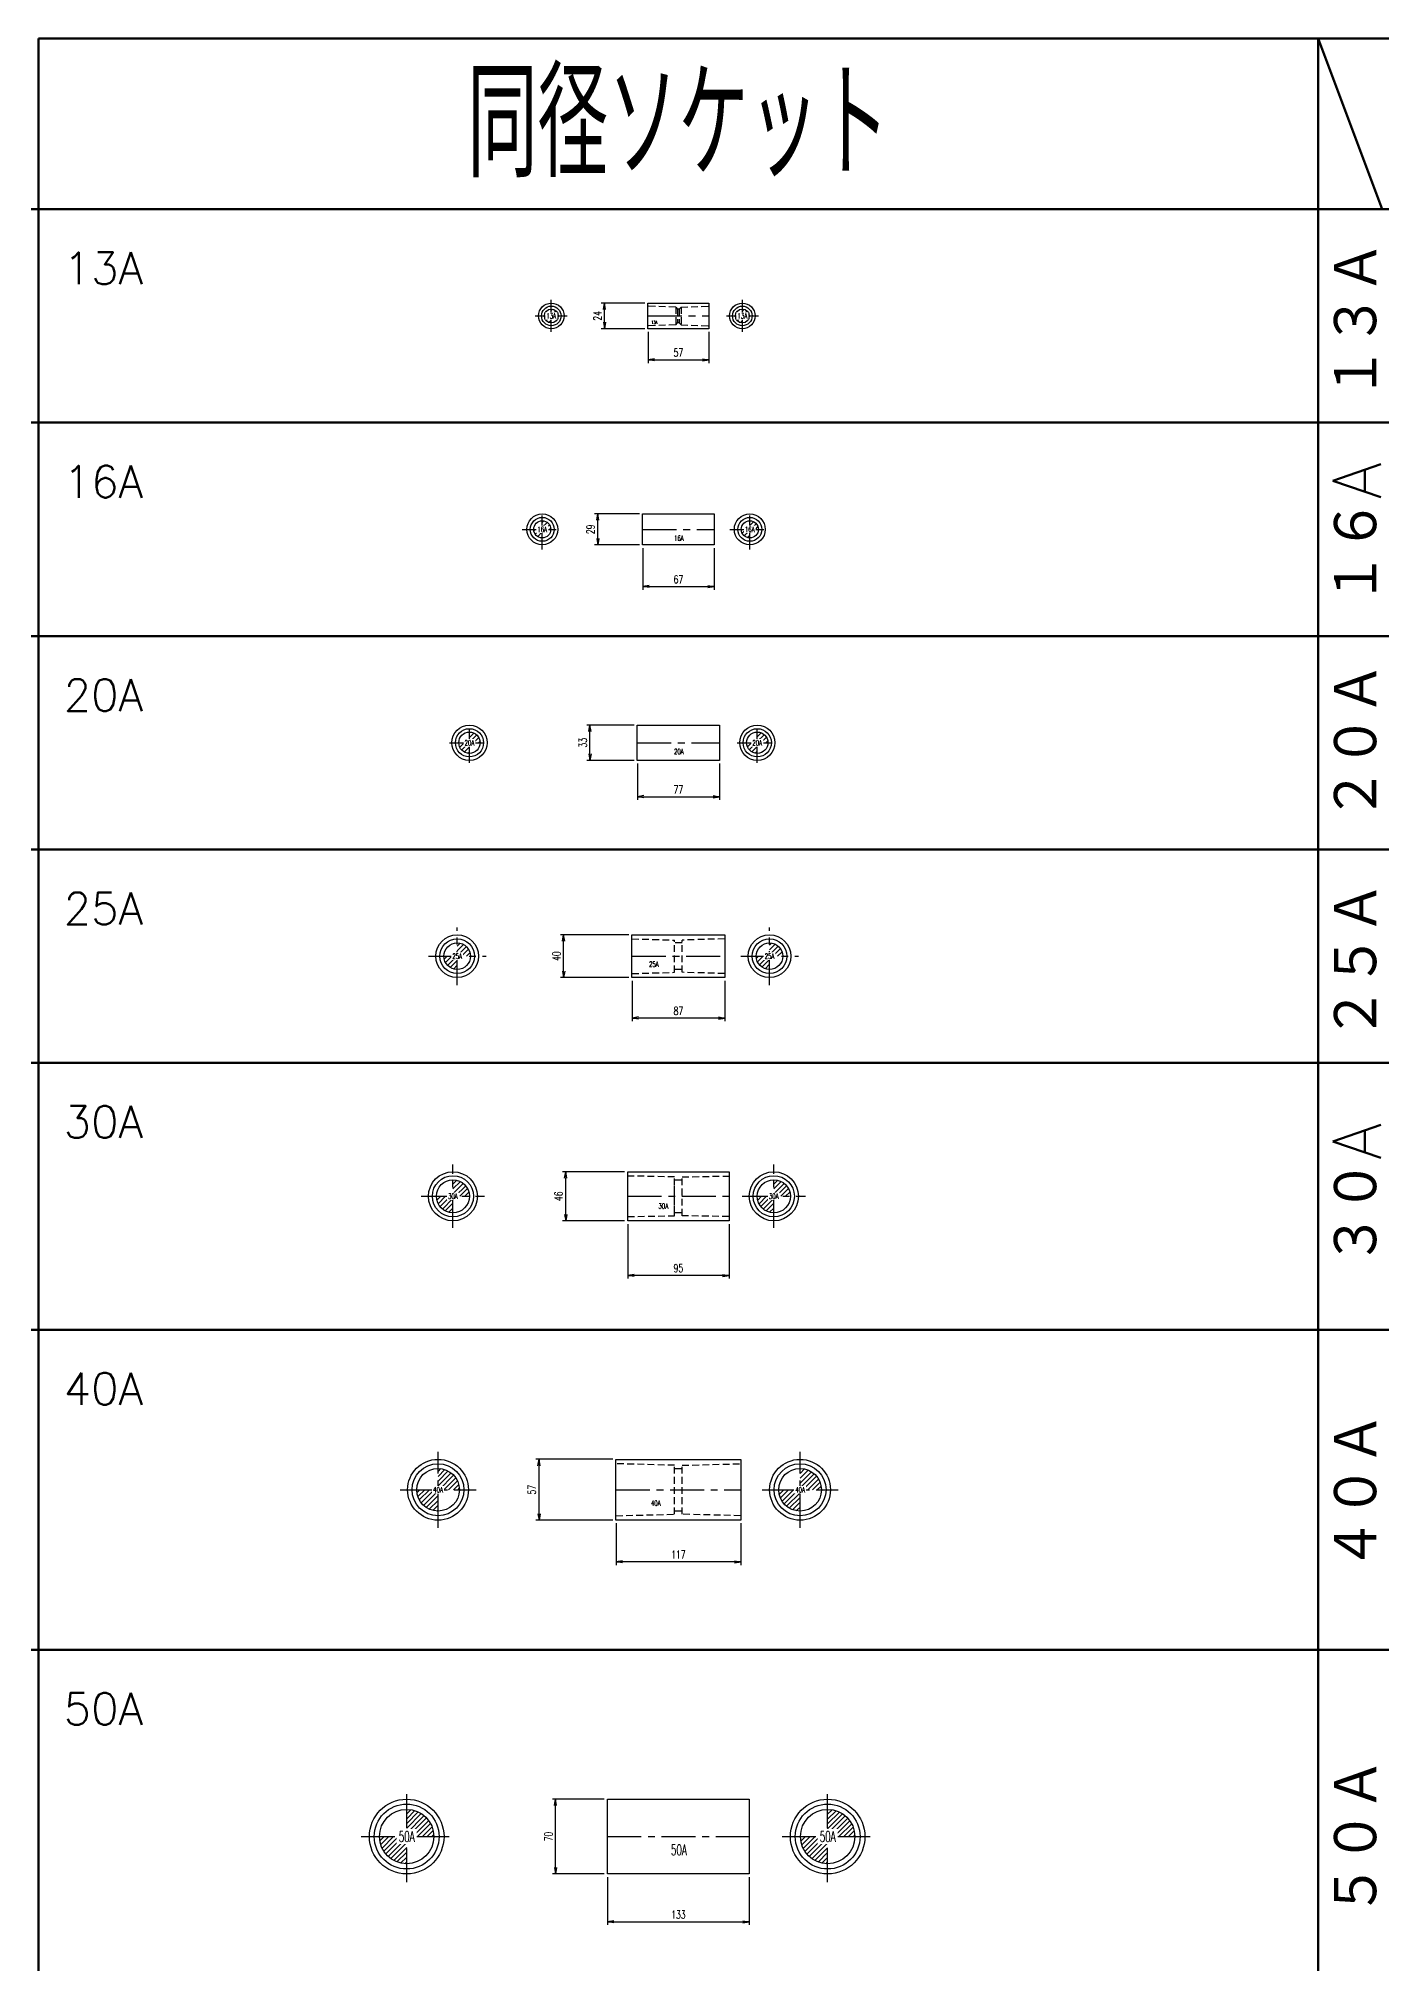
# Model space of a CAD drawing. Header units: millimetres. Extents: x 1711 to 90196, y -23291 to 8516.
# Drawn here: x 3325 to 4585, y -196 to 1608 of the extents above; entities that cross this region are included whole.
import ezdxf

# ---------------------------------------------------------------- set-up
doc = ezdxf.new("R2010")
doc.units = ezdxf.units.MM
doc.header["$PDMODE"] = 35
doc.linetypes.add('CENTER', pattern=[50.8, 31.75, -6.35, 6.35, -6.35])
doc.linetypes.add('HIDDEN', pattern=[9.525, 6.35, -3.175])
doc.layers.add('line', color=153, linetype='Continuous', lineweight=50)
for name, color, linetype in [('寸法', 2, 'Continuous'), ('配管-CVP', 4, 'Continuous'), ('＃配管（PVC)', 21, 'Continuous')]:
    doc.layers.add(name, color=color, linetype=linetype)
doc.styles.add('kpk', font='romans.shx', dxfattribs={"width": 0.7, "bigfont": 'extfont2.shx'})
doc.styles.get("Standard").update_dxf_attribs({"font": 'romans.shx', "bigfont": 'extfont.shx'})
doc.dimstyles.new('KPK-3', dxfattribs={"dimscale": 3, "dimtxt": 2.5, "dimasz": 2, "dimexe": 1, "dimexo": 1, "dimgap": 1, "dimtad": 3, "dimdec": 1, "dimdsep": 46, "dimtxsty": 'kpk', "dimblk": 'OPEN', "dimcen": 2.5, "dimclrd": 2, "dimclre": 2, "dimclrt": 4, "dimadec": 1, "dimazin": 2, "dimtfac": 1, "dimtdec": 1, "dimtmove": 0, "dimatfit": 2, "dimldrblk": 'OPEN', "dimfxl": 0, "dimlwd": -1, "dimlwe": -1, "dimarcsym": 0})

# ---------------------------------------------------------------- blocks, each defined once
blk = doc.blocks.new('_Open')
at = {"color": 0, "linetype": 'ByBlock', "lineweight": -2}
for p, q in [((-1, 0.17), (0, 0)), ((-1, -0.17), (0, 0)), ((0, 0), (-1, 0))]:
    blk.add_line(p, q, dxfattribs=at)
blk = doc.blocks.new('*D2690')
at = {"layer": 'Defpoints', "color": 0, "transparency": 16777216}
for p in [(3896.9, 1335.6), (3953.9, 1335.6), (3953.9, 1306.4)]:
    blk.add_point(p, dxfattribs=at)
at = {"layer": '寸法', "color": 2, "transparency": 16777216}
for p, q in [((3896.9, 1332.6), (3896.9, 1303.4)), ((3953.9, 1332.6), (3953.9, 1303.4)), ((3902.9, 1306.4), (3947.9, 1306.4))]:
    blk.add_line(p, q, dxfattribs=at)
at = {"layer": '寸法', "color": 2, "transparency": 16777216, "xscale": 6, "yscale": 6, "zscale": 6, "rotation": 180}
blk.add_blockref('_Open', (3896.9, 1306.4), dxfattribs=at)
at = {"layer": '寸法', "color": 2, "transparency": 16777216, "xscale": 6, "yscale": 6, "zscale": 6}
blk.add_blockref('_Open', (3953.9, 1306.4), dxfattribs=at)
at = {"layer": '寸法', "color": 4, "transparency": 16777216, "insert": (3925.4, 1313.2), "char_height": 7.5, "attachment_point": 5, "style": 'kpk', "bg_fill": 3, "box_fill_scale": 1.1, "bg_fill_color": 256, "bg_fill_true_color": 13158600, "bg_fill_transparency": 0}
blk.add_mtext('57', dxfattribs=at)
blk = doc.blocks.new('*D2691')
at = {"layer": 'Defpoints', "color": 0, "transparency": 16777216}
for p in [(3891.9, 1133.1), (3958.9, 1133.1), (3958.9, 1094)]:
    blk.add_point(p, dxfattribs=at)
at = {"layer": '寸法', "color": 2, "transparency": 16777216}
for p, q in [((3891.9, 1130.1), (3891.9, 1091)), ((3958.9, 1130.1), (3958.9, 1091)), ((3897.9, 1094), (3952.9, 1094))]:
    blk.add_line(p, q, dxfattribs=at)
at = {"layer": '寸法', "color": 2, "transparency": 16777216, "xscale": 6, "yscale": 6, "zscale": 6, "rotation": 180}
blk.add_blockref('_Open', (3891.9, 1094), dxfattribs=at)
at = {"layer": '寸法', "color": 2, "transparency": 16777216, "xscale": 6, "yscale": 6, "zscale": 6}
blk.add_blockref('_Open', (3958.9, 1094), dxfattribs=at)
at = {"layer": '寸法', "color": 4, "transparency": 16777216, "insert": (3925.4, 1100.7), "char_height": 7.5, "attachment_point": 5, "style": 'kpk', "bg_fill": 3, "box_fill_scale": 1.1, "bg_fill_color": 256, "bg_fill_true_color": 13158600, "bg_fill_transparency": 0}
blk.add_mtext('67', dxfattribs=at)
blk = doc.blocks.new('*D2692')
at = {"layer": 'Defpoints', "color": 0, "transparency": 16777216}
for p in [(3886.9, 931.1), (3963.9, 931.1), (3963.9, 897)]:
    blk.add_point(p, dxfattribs=at)
at = {"layer": '寸法', "color": 2, "transparency": 16777216}
for p, q in [((3886.9, 928.1), (3886.9, 894)), ((3963.9, 928.1), (3963.9, 894)), ((3892.9, 897), (3957.9, 897))]:
    blk.add_line(p, q, dxfattribs=at)
at = {"layer": '寸法', "color": 2, "transparency": 16777216, "xscale": 6, "yscale": 6, "zscale": 6, "rotation": 180}
blk.add_blockref('_Open', (3886.9, 897), dxfattribs=at)
at = {"layer": '寸法', "color": 2, "transparency": 16777216, "xscale": 6, "yscale": 6, "zscale": 6}
blk.add_blockref('_Open', (3963.9, 897), dxfattribs=at)
at = {"layer": '寸法', "color": 4, "transparency": 16777216, "insert": (3925.4, 903.7), "char_height": 7.5, "attachment_point": 5, "style": 'kpk', "bg_fill": 3, "box_fill_scale": 1.1, "bg_fill_color": 256, "bg_fill_true_color": 13158600, "bg_fill_transparency": 0}
blk.add_mtext('77', dxfattribs=at)
blk = doc.blocks.new('*D2693')
at = {"layer": 'Defpoints', "color": 0, "transparency": 16777216}
for p in [(3881.9, 727.6), (3968.9, 727.6), (3881.9, 689.6)]:
    blk.add_point(p, dxfattribs=at)
at = {"layer": '寸法', "color": 2, "transparency": 16777216}
for p, q in [((3881.9, 724.6), (3881.9, 686.6)), ((3968.9, 724.6), (3968.9, 686.6)), ((3962.9, 689.6), (3887.9, 689.6))]:
    blk.add_line(p, q, dxfattribs=at)
at = {"layer": '寸法', "color": 2, "transparency": 16777216, "xscale": 6, "yscale": 6, "zscale": 6, "rotation": 180}
blk.add_blockref('_Open', (3881.9, 689.6), dxfattribs=at)
at = {"layer": '寸法', "color": 2, "transparency": 16777216, "xscale": 6, "yscale": 6, "zscale": 6}
blk.add_blockref('_Open', (3968.9, 689.6), dxfattribs=at)
at = {"layer": '寸法', "color": 4, "transparency": 16777216, "insert": (3925.4, 696.3), "char_height": 7.5, "attachment_point": 5, "style": 'kpk', "bg_fill": 3, "box_fill_scale": 1.1, "bg_fill_color": 256, "bg_fill_true_color": 13158600, "bg_fill_transparency": 0}
blk.add_mtext('87', dxfattribs=at)
blk = doc.blocks.new('*D2694')
at = {"layer": 'Defpoints', "color": 0, "transparency": 16777216}
for p in [(3877.9, 499.6), (3972.9, 499.6), (3877.9, 448.4)]:
    blk.add_point(p, dxfattribs=at)
at = {"layer": '寸法', "color": 2, "transparency": 16777216}
for p, q in [((3877.9, 496.6), (3877.9, 445.4)), ((3972.9, 496.6), (3972.9, 445.4)), ((3966.9, 448.4), (3883.9, 448.4))]:
    blk.add_line(p, q, dxfattribs=at)
at = {"layer": '寸法', "color": 2, "transparency": 16777216, "xscale": 6, "yscale": 6, "zscale": 6, "rotation": 180}
blk.add_blockref('_Open', (3877.9, 448.4), dxfattribs=at)
at = {"layer": '寸法', "color": 2, "transparency": 16777216, "xscale": 6, "yscale": 6, "zscale": 6}
blk.add_blockref('_Open', (3972.9, 448.4), dxfattribs=at)
at = {"layer": '寸法', "color": 4, "transparency": 16777216, "insert": (3925.4, 455.2), "char_height": 7.5, "attachment_point": 5, "style": 'kpk', "bg_fill": 3, "box_fill_scale": 1.1, "bg_fill_color": 256, "bg_fill_true_color": 13158600, "bg_fill_transparency": 0}
blk.add_mtext('95', dxfattribs=at)
blk = doc.blocks.new('*D2695')
at = {"layer": 'Defpoints', "color": 0, "transparency": 16777216}
for p in [(3866.9, 219.1), (3983.9, 219.1), (3866.9, 180)]:
    blk.add_point(p, dxfattribs=at)
at = {"layer": '寸法', "color": 2, "transparency": 16777216}
for p, q in [((3866.9, 216.1), (3866.9, 177)), ((3983.9, 216.1), (3983.9, 177)), ((3977.9, 180), (3872.9, 180))]:
    blk.add_line(p, q, dxfattribs=at)
at = {"layer": '寸法', "color": 2, "transparency": 16777216, "xscale": 6, "yscale": 6, "zscale": 6, "rotation": 180}
blk.add_blockref('_Open', (3866.9, 180), dxfattribs=at)
at = {"layer": '寸法', "color": 2, "transparency": 16777216, "xscale": 6, "yscale": 6, "zscale": 6}
blk.add_blockref('_Open', (3983.9, 180), dxfattribs=at)
at = {"layer": '寸法', "color": 4, "transparency": 16777216, "insert": (3925.4, 186.8), "char_height": 7.5, "attachment_point": 5, "style": 'kpk', "bg_fill": 3, "box_fill_scale": 1.1, "bg_fill_color": 256, "bg_fill_true_color": 13158600, "bg_fill_transparency": 0}
blk.add_mtext('117', dxfattribs=at)
blk = doc.blocks.new('*D2696')
at = {"layer": 'Defpoints', "color": 0, "transparency": 16777216}
for p in [(3858.9, -112.4), (3991.9, -112.4), (3991.9, -157.3)]:
    blk.add_point(p, dxfattribs=at)
at = {"layer": '寸法', "color": 2, "transparency": 16777216}
for p, q in [((3858.9, -115.4), (3858.9, -160.3)), ((3991.9, -115.4), (3991.9, -160.3)), ((3864.9, -157.3), (3985.9, -157.3))]:
    blk.add_line(p, q, dxfattribs=at)
at = {"layer": '寸法', "color": 2, "transparency": 16777216, "xscale": 6, "yscale": 6, "zscale": 6, "rotation": 180}
blk.add_blockref('_Open', (3858.9, -157.3), dxfattribs=at)
at = {"layer": '寸法', "color": 2, "transparency": 16777216, "xscale": 6, "yscale": 6, "zscale": 6}
blk.add_blockref('_Open', (3991.9, -157.3), dxfattribs=at)
at = {"layer": '寸法', "color": 4, "transparency": 16777216, "insert": (3925.4, -150.6), "char_height": 7.5, "attachment_point": 5, "style": 'kpk', "bg_fill": 3, "box_fill_scale": 1.1, "bg_fill_color": 256, "bg_fill_true_color": 13158600, "bg_fill_transparency": 0}
blk.add_mtext('133', dxfattribs=at)
blk = doc.blocks.new('*D2703')
at = {"layer": 'Defpoints', "color": 0, "transparency": 16777216}
for p in [(3896.9, 1359.6), (3896.9, 1335.6)]:
    blk.add_point(p, dxfattribs=at)
at = {"layer": '寸法', "color": 2, "transparency": 16777216}
for p, q in [((3893.9, 1359.6), (3853.1, 1359.6)), ((3856.1, 1341.6), (3856.1, 1353.6)), ((3893.9, 1335.6), (3853.1, 1335.6))]:
    blk.add_line(p, q, dxfattribs=at)
at = {"layer": '寸法', "color": 2, "transparency": 16777216, "xscale": 6, "yscale": 6, "zscale": 6}
for p, rotation in [((3856.1, 1359.6), 90), ((3856.1, 1335.6), 270)]:
    blk.add_blockref('_Open', p, dxfattribs=dict(at, rotation=rotation))
at = {"layer": '寸法', "color": 4, "transparency": 16777216, "insert": (3849.4, 1347.6), "char_height": 7.5, "attachment_point": 5, "rotation": 90, "style": 'kpk', "bg_fill": 3, "box_fill_scale": 1.1, "bg_fill_color": 256, "bg_fill_true_color": 13158600, "bg_fill_transparency": 0}
blk.add_mtext('24', dxfattribs=at)
at = {"layer": 'Defpoints', "color": 0, "transparency": 16777216}
blk.add_point((3856.1, 1359.6), dxfattribs=at)
blk = doc.blocks.new('*D2704')
at = {"layer": 'Defpoints', "color": 0, "transparency": 16777216}
for p in [(3849.8, 1162.1), (3891.9, 1162.1), (3891.9, 1133.1)]:
    blk.add_point(p, dxfattribs=at)
at = {"layer": '寸法', "color": 2, "transparency": 16777216}
for p, q in [((3888.9, 1162.1), (3846.8, 1162.1)), ((3849.8, 1139.1), (3849.8, 1156.1)), ((3888.9, 1133.1), (3846.8, 1133.1))]:
    blk.add_line(p, q, dxfattribs=at)
at = {"layer": '寸法', "color": 2, "transparency": 16777216, "xscale": 6, "yscale": 6, "zscale": 6}
for p, rotation in [((3849.8, 1162.1), 90), ((3849.8, 1133.1), 270)]:
    blk.add_blockref('_Open', p, dxfattribs=dict(at, rotation=rotation))
at = {"layer": '寸法', "color": 4, "transparency": 16777216, "insert": (3843, 1147.6), "char_height": 7.5, "attachment_point": 5, "rotation": 90, "style": 'kpk', "bg_fill": 3, "box_fill_scale": 1.1, "bg_fill_color": 256, "bg_fill_true_color": 13158600, "bg_fill_transparency": 0}
blk.add_mtext('29', dxfattribs=at)
blk = doc.blocks.new('*D2705')
at = {"layer": 'Defpoints', "color": 0, "transparency": 16777216}
for p in [(3842.5, 964.1), (3886.9, 964.1), (3886.9, 931.1)]:
    blk.add_point(p, dxfattribs=at)
at = {"layer": '寸法', "color": 2, "transparency": 16777216}
for p, q in [((3883.9, 964.1), (3839.5, 964.1)), ((3842.5, 937.1), (3842.5, 958.1)), ((3883.9, 931.1), (3839.5, 931.1))]:
    blk.add_line(p, q, dxfattribs=at)
at = {"layer": '寸法', "color": 2, "transparency": 16777216, "xscale": 6, "yscale": 6, "zscale": 6}
for p, rotation in [((3842.5, 964.1), 90), ((3842.5, 931.1), 270)]:
    blk.add_blockref('_Open', p, dxfattribs=dict(at, rotation=rotation))
at = {"layer": '寸法', "color": 4, "transparency": 16777216, "insert": (3835.8, 947.6), "char_height": 7.5, "attachment_point": 5, "rotation": 90, "style": 'kpk', "bg_fill": 3, "box_fill_scale": 1.1, "bg_fill_color": 256, "bg_fill_true_color": 13158600, "bg_fill_transparency": 0}
blk.add_mtext('33', dxfattribs=at)
blk = doc.blocks.new('*D2706')
at = {"layer": 'Defpoints', "color": 0, "transparency": 16777216}
for p in [(3817.8, 767.6), (3881.9, 767.6), (3881.9, 727.6)]:
    blk.add_point(p, dxfattribs=at)
at = {"layer": '寸法', "color": 2, "transparency": 16777216}
for p, q in [((3878.9, 767.6), (3814.8, 767.6)), ((3817.8, 733.6), (3817.8, 761.6)), ((3878.9, 727.6), (3814.8, 727.6))]:
    blk.add_line(p, q, dxfattribs=at)
at = {"layer": '寸法', "color": 2, "transparency": 16777216, "xscale": 6, "yscale": 6, "zscale": 6}
for p, rotation in [((3817.8, 767.6), 90), ((3817.8, 727.6), 270)]:
    blk.add_blockref('_Open', p, dxfattribs=dict(at, rotation=rotation))
at = {"layer": '寸法', "color": 4, "transparency": 16777216, "insert": (3811.1, 747.6), "char_height": 7.5, "attachment_point": 5, "rotation": 90, "style": 'kpk', "bg_fill": 3, "box_fill_scale": 1.1, "bg_fill_color": 256, "bg_fill_true_color": 13158600, "bg_fill_transparency": 0}
blk.add_mtext('40', dxfattribs=at)
blk = doc.blocks.new('*D2707')
at = {"layer": 'Defpoints', "color": 0, "transparency": 16777216}
for p in [(3819.7, 545.6), (3877.9, 545.6), (3877.9, 499.6)]:
    blk.add_point(p, dxfattribs=at)
at = {"layer": '寸法', "color": 2, "transparency": 16777216}
for p, q in [((3874.9, 545.6), (3816.7, 545.6)), ((3819.7, 505.6), (3819.7, 539.6)), ((3874.9, 499.6), (3816.7, 499.6))]:
    blk.add_line(p, q, dxfattribs=at)
at = {"layer": '寸法', "color": 2, "transparency": 16777216, "xscale": 6, "yscale": 6, "zscale": 6}
for p, rotation in [((3819.7, 545.6), 90), ((3819.7, 499.6), 270)]:
    blk.add_blockref('_Open', p, dxfattribs=dict(at, rotation=rotation))
at = {"layer": '寸法', "color": 4, "transparency": 16777216, "insert": (3813, 522.6), "char_height": 7.5, "attachment_point": 5, "rotation": 90, "style": 'kpk', "bg_fill": 3, "box_fill_scale": 1.1, "bg_fill_color": 256, "bg_fill_true_color": 13158600, "bg_fill_transparency": 0}
blk.add_mtext('46', dxfattribs=at)
blk = doc.blocks.new('*D2708')
at = {"layer": 'Defpoints', "color": 0, "transparency": 16777216}
for p in [(3794.7, 276.1), (3866.9, 276.1), (3866.9, 219.1)]:
    blk.add_point(p, dxfattribs=at)
at = {"layer": '寸法', "color": 2, "transparency": 16777216}
for p, q in [((3863.9, 276.1), (3791.7, 276.1)), ((3794.7, 225.1), (3794.7, 270.1)), ((3863.9, 219.1), (3791.7, 219.1))]:
    blk.add_line(p, q, dxfattribs=at)
at = {"layer": '寸法', "color": 2, "transparency": 16777216, "xscale": 6, "yscale": 6, "zscale": 6}
for p, rotation in [((3794.7, 276.1), 90), ((3794.7, 219.1), 270)]:
    blk.add_blockref('_Open', p, dxfattribs=dict(at, rotation=rotation))
at = {"layer": '寸法', "color": 4, "transparency": 16777216, "insert": (3787.9, 247.6), "char_height": 7.5, "attachment_point": 5, "rotation": 90, "style": 'kpk', "bg_fill": 3, "box_fill_scale": 1.1, "bg_fill_color": 256, "bg_fill_true_color": 13158600, "bg_fill_transparency": 0}
blk.add_mtext('57', dxfattribs=at)
blk = doc.blocks.new('*D2709')
at = {"layer": 'Defpoints', "color": 0, "transparency": 16777216}
for p in [(3810.2, -42.4), (3858.9, -42.4), (3858.9, -112.4)]:
    blk.add_point(p, dxfattribs=at)
at = {"layer": '寸法', "color": 2, "transparency": 16777216}
for p, q in [((3855.9, -42.4), (3807.2, -42.4)), ((3810.2, -106.4), (3810.2, -48.4)), ((3855.9, -112.4), (3807.2, -112.4))]:
    blk.add_line(p, q, dxfattribs=at)
at = {"layer": '寸法', "color": 2, "transparency": 16777216, "xscale": 6, "yscale": 6, "zscale": 6}
for p, rotation in [((3810.2, -42.4), 90), ((3810.2, -112.4), 270)]:
    blk.add_blockref('_Open', p, dxfattribs=dict(at, rotation=rotation))
at = {"layer": '寸法', "color": 4, "transparency": 16777216, "insert": (3803.5, -77.4), "char_height": 7.5, "attachment_point": 5, "rotation": 90, "style": 'kpk', "bg_fill": 3, "box_fill_scale": 1.1, "bg_fill_color": 256, "bg_fill_true_color": 13158600, "bg_fill_transparency": 0}
blk.add_mtext('70', dxfattribs=at)
blk = doc.blocks.new('A$C463806E1')
at = {"layer": '＃配管（PVC)'}
h = blk.add_hatch(dxfattribs=at)
h.set_pattern_fill('ANSI31', color=252)
h.set_pattern_definition([(45, (-3806.2064, -1347.5677), (-2.245064, 2.245064), [])])
h.paths.add_polyline_path([(0, 0), (-6.5, 0, 0.414214), (0, -6.5)])
h.paths.add_polyline_path([(0, 6.5), (0, 0), (6.5, 0, 0.414214)])
at = {"layer": '＃配管（PVC)', "color": 2, "linetype": 'CENTER'}
for p, q in [((-15, 0), (15, 0)), ((0, -15), (0, 15))]:
    blk.add_line(p, q, dxfattribs=at)
at = {"layer": '＃配管（PVC)', "color": 0, "linetype": 'ByBlock'}
for radius in [12, 9.2, 6.5]:
    blk.add_circle((0, 0), radius, dxfattribs=at)
at = {"layer": 'Defpoints', "color": 6, "linetype": 'ByBlock', "insert": (0, 0), "char_height": 5, "attachment_point": 5, "style": 'kpk', "bg_fill": 3, "box_fill_scale": 1.2, "bg_fill_color": 256, "bg_fill_transparency": 0}
blk.add_mtext('{\\W0.6;13A}', dxfattribs=at)
blk = doc.blocks.new('A$Cb3985020')
at = {"color": 3, "linetype": 'HIDDEN'}
for p, q in [((26, 8.3), (0, 9.2)), ((26, 8.3), (26, -8.3)), ((26, 8.3), (27.8, 6.5)), ((29.2, 6.5), (27.8, 6.5)), ((27.8, 6.5), (27.8, -6.5)), ((31, 8.3), (29.2, 6.5)), ((29.2, 6.5), (29.2, -6.5)), ((31, 8.3), (57, 9.2)), ((31, 8.3), (31, -8.3)), ((26, -8.3), (0, -9.2)), ((26, -8.3), (27.8, -6.5)), ((29.2, -6.5), (27.8, -6.5)), ((31, -8.3), (29.2, -6.5)), ((31, -8.3), (57, -9.2))]:
    blk.add_line(p, q, dxfattribs=at)
blk = doc.blocks.new('A$C58AA6C55')
at = {"layer": '＃配管（PVC)', "color": 2, "linetype": 'CENTER'}
blk.add_line((0, 0), (57, 0), dxfattribs=at)
at = {"layer": '＃配管（PVC)', "color": 0, "linetype": 'ByBlock'}
blk.add_lwpolyline([(57, -12), (0, -12), (0, 12), (57, 12)], close=True, dxfattribs=at)
at = {"layer": 'Defpoints', "color": 6, "linetype": 'ByBlock', "insert": (6, -6), "char_height": 3, "attachment_point": 5, "style": 'kpk', "bg_fill": 3, "box_fill_scale": 1.2, "bg_fill_color": 256, "bg_fill_transparency": 0}
blk.add_mtext('{\\W0.6;13A}', dxfattribs=at)
at = {"layer": '＃配管（PVC)', "color": 0}
blk.add_blockref('A$Cb3985020', (0, 0), dxfattribs=at)
blk = doc.blocks.new('A$C12FE4EE5')
at = {"layer": '＃配管（PVC)'}
h = blk.add_hatch(dxfattribs=at)
h.set_pattern_fill('ANSI31', color=252)
h.set_pattern_definition([(45, (-3797.7594, -1147.5677), (-2.245064, 2.245064), [])])
h.paths.add_polyline_path([(0, 0), (-8, 0, 0.4142136), (0, -8)])
h.paths.add_polyline_path([(0, 8), (0, 0), (8, 0, 0.4142136)])
at = {"layer": '＃配管（PVC)', "color": 2, "linetype": 'CENTER'}
for p, q in [((0, -18.75), (0, 18.75)), ((-18.75, 0), (18.75, 0))]:
    blk.add_line(p, q, dxfattribs=at)
at = {"layer": '＃配管（PVC)', "color": 0, "linetype": 'ByBlock'}
for radius in [14.5, 11.2, 8]:
    blk.add_circle((0, 0), radius, dxfattribs=at)
at = {"layer": 'Defpoints', "color": 6, "linetype": 'ByBlock', "insert": (0, 0), "char_height": 5, "attachment_point": 5, "style": 'kpk', "bg_fill": 3, "box_fill_scale": 1.2, "bg_fill_color": 256, "bg_fill_transparency": 0}
blk.add_mtext('{\\W0.6;16A}', dxfattribs=at)
blk = doc.blocks.new('A$C4EB96C81')
at = {"layer": '＃配管（PVC)', "color": 2, "linetype": 'CENTER'}
blk.add_line((0, 0), (67, 0), dxfattribs=at)
at = {"layer": '＃配管（PVC)', "color": 0, "linetype": 'ByBlock'}
blk.add_lwpolyline([(0, 14.5), (67, 14.5), (67, -14.5), (0, -14.5)], close=True, dxfattribs=at)
at = {"layer": 'Defpoints', "color": 6, "linetype": 'ByBlock', "insert": (34, -8.3), "char_height": 5, "attachment_point": 5, "style": 'kpk', "bg_fill": 3, "box_fill_scale": 1.2, "bg_fill_color": 256, "bg_fill_transparency": 0}
blk.add_mtext('{\\W0.6;16A}', dxfattribs=at)
blk = doc.blocks.new('A$C075942E5')
at = {"layer": '＃配管（PVC)'}
h = blk.add_hatch(dxfattribs=at)
h.set_pattern_fill('ANSI31', color=252)
h.set_pattern_definition([(45, (-3729.5022, -947.5677), (-2.245064, 2.245064), [])])
h.paths.add_polyline_path([(0, 0), (-10, 0, 0.4142136), (0, -10)])
h.paths.add_polyline_path([(0, 10), (0, 0), (10, 0, 0.4142136)])
at = {"layer": '＃配管（PVC)', "color": 2, "linetype": 'CENTER'}
for p, q in [((0, -18.75), (0, 18.75)), ((-18.75, 0), (18.75, 0))]:
    blk.add_line(p, q, dxfattribs=at)
at = {"layer": '＃配管（PVC)', "color": 0, "linetype": 'ByBlock'}
for radius in [16.5, 13.22, 10]:
    blk.add_circle((0, 0), radius, dxfattribs=at)
at = {"layer": 'Defpoints', "color": 6, "linetype": 'ByBlock', "insert": (0, 0), "char_height": 5, "attachment_point": 5, "style": 'kpk', "bg_fill": 3, "box_fill_scale": 1.2, "bg_fill_color": 256, "bg_fill_transparency": 0}
blk.add_mtext('{\\W0.6;20A}', dxfattribs=at)
blk = doc.blocks.new('A$C095115AF')
at = {"layer": '＃配管（PVC)', "color": 2, "linetype": 'CENTER'}
blk.add_line((0, 0), (77, 0), dxfattribs=at)
at = {"layer": '＃配管（PVC)', "color": 0, "linetype": 'ByBlock'}
blk.add_lwpolyline([(0, 16.5), (77, 16.5), (77, -16.5), (0, -16.5)], close=True, dxfattribs=at)
at = {"layer": 'Defpoints', "color": 6, "linetype": 'ByBlock', "insert": (39, -8.3), "char_height": 5, "attachment_point": 5, "style": 'kpk', "bg_fill": 3, "box_fill_scale": 1.2, "bg_fill_color": 256, "bg_fill_transparency": 0}
blk.add_mtext('{\\W0.6;20A}', dxfattribs=at)
blk = doc.blocks.new('A$C61E97F16')
at = {"layer": '＃配管（PVC)'}
h = blk.add_hatch(dxfattribs=at)
h.set_pattern_fill('ANSI31', color=252)
h.set_pattern_definition([(45, (-3718.0022, -747.5677), (-2.245064, 2.245064), [])])
h.paths.add_polyline_path([(0, 0), (-12.5, 0, 0.414214), (0, -12.5)])
h.paths.add_polyline_path([(0, 12.5), (0, 0), (12.5, 0, 0.414214)])
at = {"layer": '＃配管（PVC)', "color": 2, "linetype": 'CENTER'}
for p, q in [((0, -27), (0, 27)), ((-27, 0), (27, 0))]:
    blk.add_line(p, q, dxfattribs=at)
at = {"layer": '＃配管（PVC)', "color": 0, "linetype": 'ByBlock'}
for radius in [20, 16.3, 12.5]:
    blk.add_circle((0, 0), radius, dxfattribs=at)
at = {"layer": 'Defpoints', "color": 6, "linetype": 'ByBlock', "insert": (0, 0), "char_height": 5, "attachment_point": 5, "style": 'kpk', "bg_fill": 3, "box_fill_scale": 1.2, "bg_fill_color": 256, "bg_fill_transparency": 0}
blk.add_mtext('{\\W0.6;25A}', dxfattribs=at)
blk = doc.blocks.new('A$C33173F3A')
at = {"color": 3, "linetype": 'HIDDEN'}
for p, q in [((-16.3, 87), (-15.1, 47)), ((16.3, 87), (15.1, 47)), ((-16.3, 0), (-15.1, 40)), ((15.1, 47), (-15.1, 47)), ((15.1, 47), (-15.1, 47)), ((15.1, 40), (-15.1, 40)), ((-12.5, 47), (-12.5, 40)), ((12.5, 47), (12.5, 40)), ((16.3, 0), (15.1, 40))]:
    blk.add_line(p, q, dxfattribs=at)
blk = doc.blocks.new('A$C037B2B2D')
at = {"layer": '＃配管（PVC)', "color": 2, "linetype": 'CENTER'}
blk.add_line((0, 0), (87, 0), dxfattribs=at)
at = {"layer": '＃配管（PVC)', "color": 0, "linetype": 'ByBlock'}
blk.add_lwpolyline([(0, 20), (87, 20), (87, -20), (0, -20)], close=True, dxfattribs=at)
at = {"layer": 'Defpoints', "color": 6, "linetype": 'ByBlock', "insert": (20.6, -7.6), "char_height": 5, "attachment_point": 5, "style": 'kpk', "bg_fill": 3, "box_fill_scale": 1.2, "bg_fill_color": 256, "bg_fill_transparency": 0}
blk.add_mtext('{\\W0.6;25A}', dxfattribs=at)
at = {"layer": '＃配管（PVC)', "color": 0, "rotation": 270}
blk.add_blockref('A$C33173F3A', (0, 0), dxfattribs=at)
blk = doc.blocks.new('A$C00D20D72')
at = {"layer": '＃配管（PVC)'}
h = blk.add_hatch(dxfattribs=at)
h.set_pattern_fill('ANSI31', color=252)
h.set_pattern_definition([(45, (-3714.0022, -522.5677), (-2.245064, 2.245064), [])])
h.paths.add_polyline_path([(0, 0), (-15.5, 0, 0.414214), (0, -15.5)])
h.paths.add_polyline_path([(0, 15.5), (0, 0), (15.5, 0, 0.414214)])
at = {"layer": '＃配管（PVC)', "color": 2, "linetype": 'CENTER'}
for p, q in [((0, -29.7), (0, 29.7)), ((-29.7, 0), (29.7, 0))]:
    blk.add_line(p, q, dxfattribs=at)
at = {"layer": '＃配管（PVC)', "color": 0, "linetype": 'ByBlock'}
for radius in [23, 19.3, 15.5]:
    blk.add_circle((0, 0), radius, dxfattribs=at)
at = {"layer": 'Defpoints', "color": 6, "linetype": 'ByBlock', "insert": (0, 0), "char_height": 5, "attachment_point": 5, "style": 'kpk', "bg_fill": 3, "box_fill_scale": 1.2, "bg_fill_color": 256, "bg_fill_transparency": 0}
blk.add_mtext('{\\W0.6;30A}', dxfattribs=at)
blk = doc.blocks.new('A$C03D31C92')
at = {"color": 3, "linetype": 'HIDDEN'}
for points in [[(19, 95), (18.2, 51), (-18.2, 51), (-19, 95)], [(19, 0), (18.2, 44), (-18.2, 44), (-19, 0)], [(15.5, 51), (15.5, 44), (-15.5, 44), (-15.5, 51)]]:
    blk.add_lwpolyline(points, dxfattribs=at)
blk = doc.blocks.new('A$C55F14DE4')
at = {"layer": '＃配管（PVC)', "color": 2, "linetype": 'CENTER'}
blk.add_line((0, 0), (95, 0), dxfattribs=at)
at = {"layer": '＃配管（PVC)', "color": 0, "linetype": 'ByBlock'}
blk.add_lwpolyline([(0, 23), (95, 23), (95, -23), (0, -23)], close=True, dxfattribs=at)
at = {"layer": 'Defpoints', "color": 6, "linetype": 'ByBlock', "insert": (33.4, -9.1), "char_height": 5, "attachment_point": 5, "style": 'kpk', "bg_fill": 3, "box_fill_scale": 1.2, "bg_fill_color": 256, "bg_fill_transparency": 0}
blk.add_mtext('{\\W0.6;30A}', dxfattribs=at)
at = {"layer": '＃配管（PVC)', "color": 0, "rotation": 270}
blk.add_blockref('A$C03D31C92', (0, 0), dxfattribs=at)
blk = doc.blocks.new('A$C74D561C2')
at = {"layer": '＃配管（PVC)'}
h = blk.add_hatch(dxfattribs=at)
h.set_pattern_fill('ANSI31', color=252)
h.set_pattern_definition([(45, (-3700.0022, -247.5677), (-2.245064, 2.245064), [])])
h.paths.add_polyline_path([(0, 0), (-20, 0, 0.4142136), (0, -20)])
h.paths.add_polyline_path([(0, 20), (0, 0), (20, 0, 0.4142136)])
at = {"layer": '＃配管（PVC)', "color": 2, "linetype": 'CENTER'}
for p, q in [((0, -35.64), (0, 35.64)), ((-35.64, 0), (35.64, 0))]:
    blk.add_line(p, q, dxfattribs=at)
at = {"layer": '＃配管（PVC)', "color": 0, "linetype": 'ByBlock'}
for radius in [28.5, 24.35, 20]:
    blk.add_circle((0, 0), radius, dxfattribs=at)
at = {"layer": 'Defpoints', "color": 6, "linetype": 'ByBlock', "insert": (0, 0), "char_height": 5, "attachment_point": 5, "style": 'kpk', "bg_fill": 3, "box_fill_scale": 1.2, "bg_fill_color": 256, "bg_fill_transparency": 0}
blk.add_mtext('{\\W0.6;40A}', dxfattribs=at)
blk = doc.blocks.new('A$C8ab7c3a4')
at = {"color": 3, "linetype": 'HIDDEN'}
for p, q in [((55, 20), (62, 20)), ((62, -20), (55, -20))]:
    blk.add_line(p, q, dxfattribs=at)
for points in [[(0, -24.4), (55, -22.9), (55, 22.9), (0, 24.4)], [(117, -24.4), (62, -22.9), (62, 22.9), (117, 24.4)]]:
    blk.add_lwpolyline(points, dxfattribs=at)
blk = doc.blocks.new('A$C078102E5')
at = {"layer": '＃配管（PVC)', "color": 2, "linetype": 'CENTER'}
blk.add_line((0, 0), (117, 0), dxfattribs=at)
at = {"layer": '＃配管（PVC)', "color": 0, "linetype": 'ByBlock'}
blk.add_lwpolyline([(0, 28.5), (117, 28.5), (117, -28.5), (0, -28.5)], close=True, dxfattribs=at)
at = {"layer": 'Defpoints', "color": 6, "linetype": 'ByBlock', "insert": (37.3, -12.5), "char_height": 5, "attachment_point": 5, "style": 'kpk', "bg_fill": 3, "box_fill_scale": 1.2, "bg_fill_color": 256, "bg_fill_transparency": 0}
blk.add_mtext('{\\W0.6;40A}', dxfattribs=at)
at = {"layer": '＃配管（PVC)', "color": 0, "linetype": 'ByBlock'}
blk.add_blockref('A$C8ab7c3a4', (0, 0), dxfattribs=at)
blk = doc.blocks.new('A$C5CBB1610')
at = {"layer": '＃配管（PVC)'}
h = blk.add_hatch(dxfattribs=at)
h.set_pattern_fill('ANSI31', color=252)
h.paths.add_polyline_path([(0, 0), (-25.5, 0, 0.414214), (0, -25.5)])
h.paths.add_polyline_path([(0, 25.5), (0, 0), (25.5, 0, 0.414214)])
h.paths.add_polyline_path([(-45.2, -7.5), (-24.8, -7.5), (-24.8, 7.5), (-45.2, 7.5)], flags=9)
at = {"layer": '＃配管（PVC)', "color": 2, "linetype": 'CENTER'}
for p, q in [((0, -42.8), (0, 42.8)), ((-42.8, 0), (42.8, 0))]:
    blk.add_line(p, q, dxfattribs=at)
at = {"layer": '＃配管（PVC)', "color": 0, "linetype": 'ByBlock'}
for radius in [35, 30.4, 25.5]:
    blk.add_circle((0, 0), radius, dxfattribs=at)
at = {"layer": 'Defpoints', "color": 6, "linetype": 'ByBlock', "insert": (0, 0), "char_height": 10, "attachment_point": 5, "style": 'kpk', "bg_fill": 3, "box_fill_scale": 1.2, "bg_fill_color": 256, "bg_fill_transparency": 0}
blk.add_mtext('{\\W0.6;50A}', dxfattribs=at)
blk = doc.blocks.new('A$C5D6878D3')
at = {"layer": '＃配管（PVC)', "color": 2, "linetype": 'CENTER'}
blk.add_line((0, 0), (133, 0), dxfattribs=at)
at = {"layer": '＃配管（PVC)', "color": 0, "linetype": 'ByBlock'}
blk.add_lwpolyline([(0, 35), (133, 35), (133, -35), (0, -35)], close=True, dxfattribs=at)
at = {"layer": 'Defpoints', "color": 6, "linetype": 'ByBlock', "insert": (67, -12.5), "char_height": 10, "attachment_point": 5, "style": 'kpk', "bg_fill": 3, "box_fill_scale": 1.2, "bg_fill_color": 256, "bg_fill_transparency": 0}
blk.add_mtext('{\\W0.6;50A}', dxfattribs=at)
blk = doc.blocks.new('A$Cdf689383')
at = {"layer": 'line'}
for points in [[(2520, -160), (2460, 0), (14020, 0), (14020, -7210), (2460, -7210), (2460, 0), (1260, 0), (1260, -7210)], [(0, 0), (0, -7210), (1260, -7210), (2460, -7210), (2460, 0)], [(0, -160), (1260, -160), (2460, -160), (14020, -160)], [(0, -360), (1260, -360), (2460, -360), (14020, -360)], [(0, -560), (1260, -560), (2460, -560), (14020, -560)], [(0, -760), (1260, -760), (2460, -760), (14020, -760)], [(0, -960), (1260, -960), (2460, -960), (14020, -960)], [(0, -1210), (1260, -1210), (2460, -1210), (14020, -1210)], [(0, -1510), (1260, -1510), (2460, -1510), (14020, -1510)]]:
    blk.add_lwpolyline(points, dxfattribs=at)
for s, insert, char_height, attachment_point in [('{\\W0.6;同径ソケット}', (1860, -80), 100, 5), ('13A', (1283.6, -215.3), 30, 4), ('16A', (1283.6, -415.3), 30, 4), ('20A', (1283.6, -615.3), 30, 4), ('25A', (1283.6, -815.3), 30, 4), ('30A', (1283.6, -1015.3), 30, 4), ('40A', (1283.6, -1265.3), 30, 4), ('50A', (1283.6, -1565.3), 30, 4)]:
    blk.add_mtext(s, dxfattribs=dict(at, insert=insert, char_height=char_height, attachment_point=attachment_point))
at = {"layer": 'line', "char_height": 45, "attachment_point": 5, "rotation": 90}
for s, insert in [('１３Ａ', (2496.2, -263.9)), ('１６A', (2496.2, -463.9)), ('２０Ａ', (2496.2, -658.7)), ('２５Ａ', (2496.2, -864.2)), ('３０A', (2496.2, -1083.1)), ('４０Ａ', (2496.2, -1361.7)), ('５０Ａ', (2496.2, -1685.5))]:
    blk.add_mtext(s, dxfattribs=dict(at, insert=insert))

msp = doc.modelspace()

# ---------------------------------------------------------------- block references
at = {"layer": '配管-CVP'}
for name, p in [('A$C463806E1', (3806.2064, 1347.5677)), ('A$C463806E1', (3985.3602, 1347.5677)), ('A$C12FE4EE5', (3797.7594, 1147.5677)), ('A$C12FE4EE5', (3992.3602, 1147.5677)), ('A$C075942E5', (3729.5022, 947.5677)), ('A$C075942E5', (3999.3602, 947.5677)), ('A$C61E97F16', (3718.0022, 747.5677)), ('A$C61E97F16', (4010.8602, 747.5677)), ('A$C00D20D72', (3714.0022, 522.5677)), ('A$C00D20D72', (4014.8602, 522.5677)), ('A$C74D561C2', (3700.0022, 247.5677)), ('A$C74D561C2', (4039.4586, 247.5677)), ('A$C5CBB1610', (3670.6147, -77.4323)), ('A$C5CBB1610', (4065.3602, -77.4323))]:
    msp.add_blockref(name, p, dxfattribs=at)

# ---------------------------------------------------------------- dimensions: what is measured, and where the dimension line sits
at = {"layer": '寸法'}
for base, p1, p2, picture, middle in [((3953.8602, 1306.4261), (3896.8602, 1335.5677), (3953.8602, 1335.5677), '*D2690', (3925.3602, 1313.1761)), ((3958.8602, 1093.966), (3891.8602, 1133.0677), (3958.8602, 1133.0677), '*D2691', (3925.3602, 1100.716)), ((3963.8602, 896.9513), (3886.8602, 931.0677), (3963.8602, 931.0677), '*D2692', (3925.3602, 903.7013)), ((3881.8602, 689.5711), (3968.8602, 727.5677), (3881.8602, 727.5677), '*D2693', (3925.3602, 696.3211)), ((3877.8602, 448.4119), (3972.8602, 499.5677), (3877.8602, 499.5677), '*D2694', (3925.3602, 455.1619)), ((3866.8602, 180.0069), (3983.8602, 219.0677), (3866.8602, 219.0677), '*D2695', (3925.3602, 186.7569)), ((3991.8602, -157.347), (3858.8602, -112.4323), (3991.8602, -112.4323), '*D2696', (3925.3602, -150.597))]:
    dim = msp.add_linear_dim(base=base, p1=p1, p2=p2, dimstyle='KPK-3', dxfattribs=at)
    dim.commit()
    dim.dimension.update_dxf_attribs({"geometry": picture, "text_midpoint": middle})

# ---------------------------------------------------------------- next in the draw order: dimensions: what is measured, and where the dimension line sits
for base, p1, p2, picture, middle in [((3856.1466, 1359.5677), (3896.8602, 1335.5677), (3896.8602, 1359.5677), '*D2703', (3849.3966, 1347.5677)), ((3849.7762, 1162.0677), (3891.8602, 1133.0677), (3891.8602, 1162.0677), '*D2704', (3843.0262, 1147.5677)), ((3842.5419, 964.0677), (3886.8602, 931.0677), (3886.8602, 964.0677), '*D2705', (3835.7919, 947.5677)), ((3817.8309, 767.5677), (3881.8602, 727.5677), (3881.8602, 767.5677), '*D2706', (3811.0809, 747.5677)), ((3819.735, 545.5677), (3877.8602, 499.5677), (3877.8602, 545.5677), '*D2707', (3812.985, 522.5677)), ((3794.6697, 276.0677), (3866.8602, 219.0677), (3866.8602, 276.0677), '*D2708', (3787.9197, 247.5677)), ((3810.2457, -42.4323), (3858.8602, -112.4323), (3858.8602, -42.4323), '*D2709', (3803.4957, -77.4323))]:
    dim = msp.add_linear_dim(base=base, p1=p1, p2=p2, angle=90, dimstyle='KPK-3', dxfattribs=at)
    dim.commit()
    dim.dimension.update_dxf_attribs({"geometry": picture, "text_midpoint": middle})

# ---------------------------------------------------------------- next in the draw order: block references
at = {"layer": '配管-CVP'}
for name, p in [('A$C58AA6C55', (3896.8602, 1347.5677)), ('A$C4EB96C81', (3891.8602, 1147.5677)), ('A$C095115AF', (3886.8602, 947.5677)), ('A$C037B2B2D', (3881.8602, 747.5677)), ('A$C55F14DE4', (3877.8602, 522.5677)), ('A$C078102E5', (3866.8602, 247.5677)), ('A$C5D6878D3', (3858.8602, -77.4323))]:
    msp.add_blockref(name, p, dxfattribs=at)

# ---------------------------------------------------------------- next in the draw order: block references
at = {"layer": 'line', "linetype": 'ByBlock'}
msp.add_blockref('A$Cdf689383', (2065.3602, 1607.5677), dxfattribs=at)

doc.saveas('drawing.dxf')
